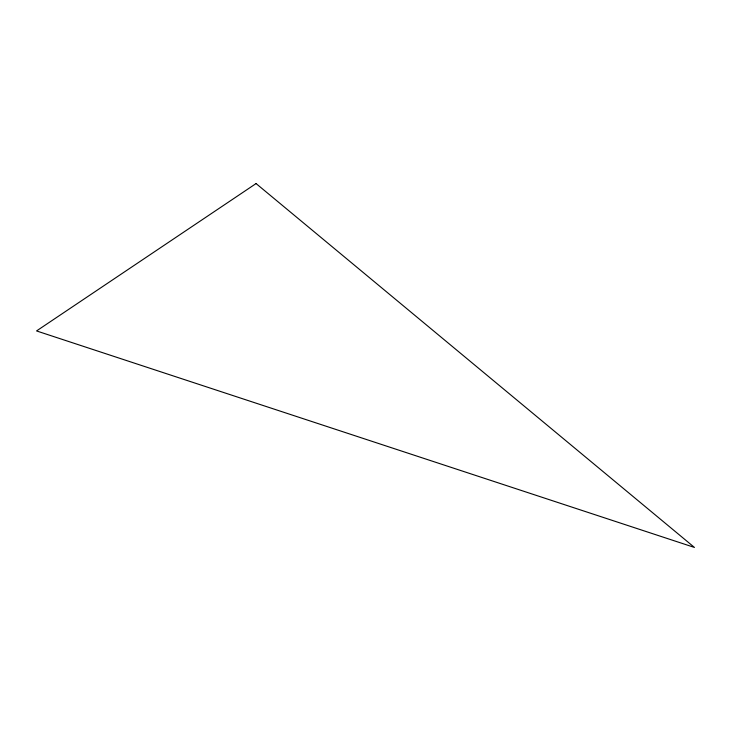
<?xml version="1.0" encoding="UTF-8"?>
<svg xmlns="http://www.w3.org/2000/svg" width="731" height="731" viewBox="0 0 731 731"><rect width="100%" height="100%" fill="white"/><g stroke="black" fill="none" stroke-linecap="round" stroke-linejoin="round"><path stroke-width="1.1" d="M256.069 183.563L36.55 330.933L694.45 547.437L256.069 183.563"/></g></svg>
